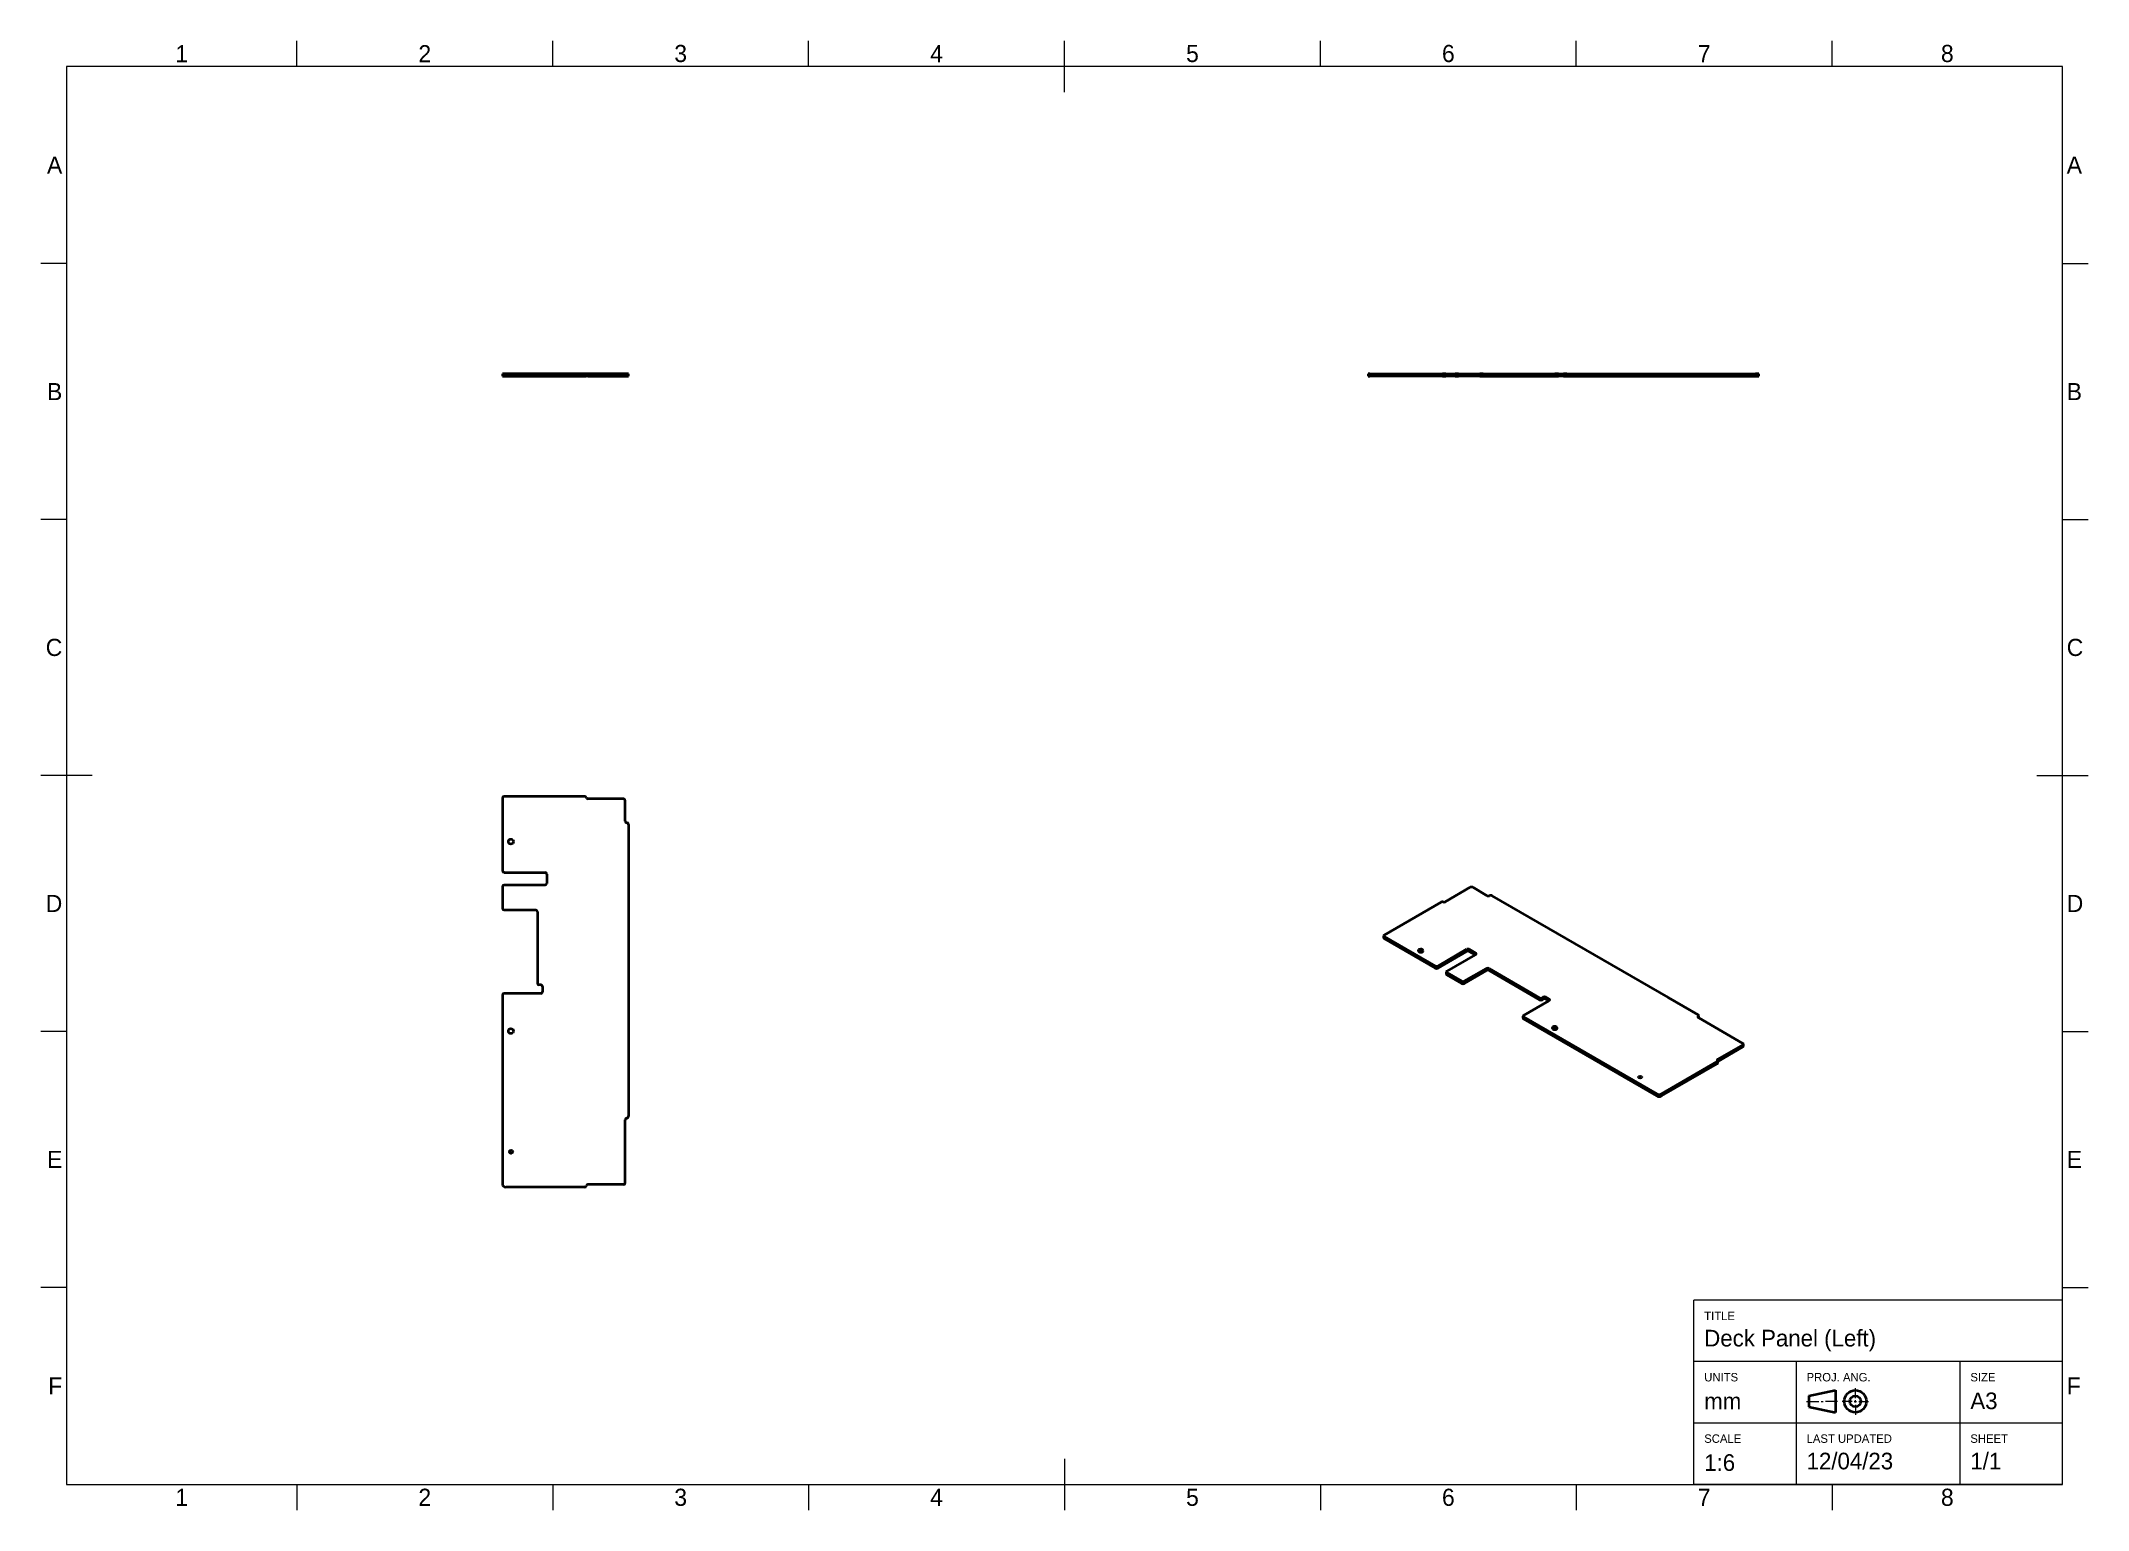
# Model space of a CAD drawing. Header units: millimetres. Extents: x 15 to 415, y 5 to 292.
import ezdxf

# ---------------------------------------------------------------- set-up
doc = ezdxf.new("R2010")
doc.units = ezdxf.units.MM
doc.layers.add('Border', color=7, linetype='Continuous')
doc.layers.add('Geometries', color=7, linetype='Continuous')
doc.styles.add('Shapr0', font='txt', dxfattribs={"height": 3.3495})
doc.styles.add('Shapr10', font='txt', dxfattribs={"height": 3.3495})
doc.styles.add('Shapr11', font='txt', dxfattribs={"height": 3.3495})
doc.styles.add('Shapr12', font='txt', dxfattribs={"height": 3.3495})
doc.styles.add('Shapr13', font='txt', dxfattribs={"height": 3.3495})
doc.styles.add('Shapr14', font='txt', dxfattribs={"height": 3.3495})
doc.styles.add('Shapr2', font='txt', dxfattribs={"height": 3.3495})
doc.styles.add('Shapr3', font='txt', dxfattribs={"height": 3.3495})
doc.styles.add('Shapr4', font='txt', dxfattribs={"height": 3.3495})
doc.styles.add('Shapr5', font='txt', dxfattribs={"height": 3.3495})
doc.styles.add('Shapr6', font='txt', dxfattribs={"height": 3.3495})
doc.styles.add('Shapr7', font='txt', dxfattribs={"height": 3.3495})
doc.styles.add('Shapr8', font='txt', dxfattribs={"height": 3.3495})
doc.styles.add('Shapr9', font='txt', dxfattribs={"height": 3.3495})

# ---------------------------------------------------------------- blocks, each defined once
blk = doc.blocks.new('*U2')
at = {"layer": 'Border', "linetype": 'Continuous', "lineweight": 15}
for p, q in [((410, 46), (338, 46)), ((338, 10), (338, 46)), ((410, 10), (410, 46)), ((410, 34), (338, 34)), ((358, 10), (358, 34)), ((390, 10), (390, 34)), ((369.53, 26.88), (369.53, 28.83)), ((360, 26.23), (362.38, 26.23)), ((362.82, 26.23), (363.25, 26.23)), ((366.07, 26.23), (363.68, 26.23)), ((368.88, 26.23), (366.93, 26.23)), ((369.32, 26.23), (369.75, 26.23)), ((369.53, 26.02), (369.53, 26.45)), ((369.53, 25.58), (369.53, 23.63)), ((370.18, 26.23), (372.13, 26.23)), ((410, 22), (338, 22)), ((410, 10), (338, 10))]:
    blk.add_line(p, q, dxfattribs=at)
at = {"layer": 'Border', "linetype": 'Continuous', "lineweight": 40}
for p, q in [((360.43, 27.32), (365.63, 28.4)), ((365.63, 28.4), (365.63, 24.07)), ((360.43, 27.32), (360.43, 25.15)), ((360.43, 25.15), (365.63, 24.07))]:
    blk.add_line(p, q, dxfattribs=at)
for radius in [2.17, 1.08]:
    blk.add_circle((369.53, 26.23), radius, dxfattribs=at)

msp = doc.modelspace()

# ---------------------------------------------------------------- linework, layer by layer
at = {"layer": 'Border', "linetype": 'Continuous', "lineweight": 15}
for p, q in [((65, 287), (65, 292)), ((115, 287), (115, 292)), ((165, 287), (165, 292)), ((215, 282), (215, 292)), ((265, 287), (265, 292)), ((315, 287), (315, 292)), ((365, 287), (365, 292)), ((410, 287), (20, 287)), ((20, 287), (20, 10)), ((410, 10), (410, 287)), ((20, 248.5), (15, 248.5)), ((410, 248.5), (415, 248.5)), ((20, 198.5), (15, 198.5)), ((410, 198.5), (415, 198.5)), ((25, 148.5), (15, 148.5)), ((405, 148.5), (415, 148.5)), ((20, 98.5), (15, 98.5)), ((410, 98.5), (415, 98.5)), ((20, 48.5), (15, 48.5)), ((410, 48.5), (415, 48.5)), ((215, 15), (215, 5)), ((20, 10), (410, 10)), ((65, 10), (65, 5)), ((115, 10), (115, 5)), ((165, 10), (165, 5)), ((265, 10), (265, 5)), ((315, 10), (315, 5)), ((365, 10), (365, 5))]:
    msp.add_line(p, q, dxfattribs=at)
at = {"layer": 'Geometries', "linetype": 'Continuous', "lineweight": 40}
for p, q in [((105.17, 227), (105.17, 226.5)), ((105.83, 227), (105.17, 227)), ((105.17, 226.5), (105.83, 226.5)), ((105.83, 226.5), (105.83, 227)), ((121.24, 227), (105.83, 227)), ((105.83, 226.5), (121.24, 226.5)), ((121.24, 227), (121.24, 226.5)), ((121.56, 227), (121.24, 227)), ((121.24, 226.5), (121.56, 226.5)), ((121.56, 227), (121.56, 226.5)), ((121.88, 227), (121.56, 227)), ((121.88, 226.5), (121.56, 226.5)), ((121.88, 226.5), (121.88, 227)), ((128.83, 227), (121.88, 227)), ((121.88, 226.5), (128.83, 226.5)), ((128.83, 227), (128.83, 226.5)), ((129.17, 227), (128.83, 227)), ((128.83, 226.5), (129.17, 226.5)), ((129.17, 226.5), (129.17, 227)), ((129.5, 227), (129.17, 227)), ((129.17, 226.5), (129.5, 226.5)), ((129.5, 227), (129.5, 226.5)), ((129.83, 227), (129.5, 227)), ((129.5, 226.5), (129.83, 226.5)), ((129.83, 226.5), (129.83, 227)), ((274.33, 227), (274.33, 226.5)), ((274.67, 227), (274.33, 227)), ((274.33, 226.5), (274.67, 226.5)), ((274.67, 226.5), (274.67, 227)), ((274.67, 227), (288.83, 227)), ((288.83, 226.5), (274.67, 226.5)), ((289.17, 227), (288.83, 227)), ((288.83, 227), (288.83, 226.5)), ((288.83, 226.5), (289.17, 226.5)), ((289.5, 227), (289.17, 227)), ((289.17, 226.5), (289.17, 227)), ((289.17, 226.5), (289.5, 226.5)), ((289.5, 227), (291.33, 227)), ((289.5, 226.5), (289.5, 227)), ((291.33, 226.5), (289.5, 226.5)), ((291.33, 227), (291.33, 226.5)), ((291.67, 227), (291.33, 227)), ((291.33, 226.5), (291.67, 226.5)), ((292, 227), (291.67, 227)), ((291.67, 227), (291.67, 226.5)), ((291.67, 226.5), (292, 226.5)), ((292, 226.5), (292, 227)), ((292, 227), (296.17, 227)), ((296.17, 226.5), (292, 226.5)), ((296.17, 227), (296.17, 226.5)), ((296.5, 227), (296.17, 227)), ((296.17, 226.5), (296.5, 226.5)), ((296.83, 227), (296.5, 227)), ((296.5, 226.5), (296.5, 227)), ((296.5, 226.5), (296.83, 226.5)), ((296.83, 227), (310.83, 227)), ((296.83, 226.5), (296.83, 227)), ((296.83, 226.5), (310.83, 226.5)), ((311.17, 227), (310.83, 227)), ((310.83, 227), (310.83, 226.5)), ((310.83, 226.5), (311.17, 226.5)), ((311.5, 227), (311.17, 227)), ((311.17, 226.5), (311.17, 227)), ((311.17, 226.5), (311.5, 226.5)), ((311.5, 227), (312.5, 227)), ((311.5, 226.5), (311.5, 227)), ((312.5, 226.5), (311.5, 226.5)), ((312.83, 227), (312.5, 227)), ((312.5, 227), (312.5, 226.5)), ((312.5, 226.5), (312.83, 226.5)), ((312.83, 227), (312.83, 226.5)), ((313.17, 227), (312.83, 227)), ((312.83, 226.5), (313.17, 226.5)), ((313.17, 227), (350, 227)), ((313.17, 226.5), (313.17, 227)), ((313.17, 226.5), (350, 226.5)), ((350, 227), (350, 226.5)), ((350.67, 227), (350, 227)), ((350, 226.5), (350.67, 226.5)), ((350.67, 226.5), (350.67, 227)), ((105.17, 144.08), (105.17, 129.92)), ((121.27, 144.42), (105.5, 144.42)), ((128.83, 143.92), (121.91, 143.92)), ((129.16, 139.58), (129.16, 143.58)), ((129.5, 139.25), (129.5, 139.25)), ((129.83, 138.92), (129.83, 90.25)), ((105.5, 129.58), (113.5, 129.58)), ((113.83, 129.25), (113.83, 127.42)), ((105.17, 126.75), (105.17, 122.58)), ((113.5, 127.08), (105.5, 127.08)), ((294.29, 126.66), (289.4, 123.83)), ((297.59, 125.02), (294.76, 126.66)), ((298.06, 125.02), (298.06, 125.02)), ((298.53, 125.02), (332.95, 105.16)), ((105.5, 122.25), (111.67, 122.25)), ((112, 121.92), (112, 107.92)), ((288.59, 123.77), (277.44, 117.34)), ((277.34, 117.2), (277.34, 116.79)), ((277.44, 117.06), (287.46, 111.28)), ((277.44, 116.66), (277.44, 117.06)), ((287.46, 110.87), (277.44, 116.66)), ((287.93, 111.28), (293.58, 114.55)), ((293.58, 114.14), (287.93, 110.87)), ((295.23, 113.46), (289.7, 110.26)), ((293.58, 114.55), (293.58, 114.14)), ((294.06, 114.55), (295.35, 113.8)), ((294.06, 114.14), (294.06, 114.55)), ((295.23, 113.46), (294.06, 114.14)), ((295.35, 113.53), (295.23, 113.46)), ((295.35, 113.8), (295.35, 113.53)), ((287.46, 111.28), (287.46, 110.87)), ((287.93, 110.87), (287.93, 111.28)), ((289.6, 110.12), (289.6, 109.71)), ((289.7, 109.99), (292.64, 108.29)), ((289.7, 109.58), (289.7, 109.99)), ((292.64, 107.88), (289.7, 109.58)), ((292.64, 108.29), (292.64, 107.88)), ((293.11, 108.29), (297.47, 110.8)), ((297.47, 110.4), (293.11, 107.88)), ((293.11, 107.88), (293.11, 108.29)), ((297.47, 110.8), (297.47, 110.4)), ((297.95, 110.8), (307.84, 105.09)), ((297.95, 110.4), (297.95, 110.8)), ((297.95, 110.4), (307.84, 104.68)), ((105.17, 105.58), (105.17, 68.75)), ((112.67, 105.92), (105.5, 105.92)), ((112.67, 107.58), (112.33, 107.58)), ((113, 107.25), (113, 106.25)), ((309.61, 104.48), (304.66, 101.62)), ((307.84, 105.09), (307.84, 104.68)), ((308.55, 105.22), (308.32, 105.09)), ((308.32, 104.68), (308.32, 105.09)), ((308.32, 104.68), (308.55, 104.82)), ((308.55, 105.22), (308.55, 104.82)), ((309.02, 105.22), (309.73, 104.82)), ((309.02, 104.82), (309.02, 105.22)), ((309.61, 104.48), (309.02, 104.82)), ((309.73, 104.54), (309.61, 104.48)), ((309.73, 104.82), (309.73, 104.54)), ((332.95, 105.16), (338.84, 101.75)), ((304.57, 101.48), (304.57, 101.07)), ((304.66, 101.35), (330.71, 86.31)), ((304.66, 100.94), (304.66, 101.35)), ((304.66, 100.94), (330.71, 85.9)), ((338.84, 101.48), (338.84, 101.21)), ((338.93, 101.16), (338.84, 101.21)), ((347.56, 96.17), (338.93, 101.16)), ((338.94, 101.21), (338.94, 101.62)), ((347.66, 95.63), (347.66, 96.04)), ((342.54, 92.6), (331.65, 86.31)), ((331.65, 85.9), (342.54, 92.19)), ((342.54, 92.6), (342.54, 92.19)), ((342.64, 92.65), (342.64, 92.73)), ((342.64, 92.32), (342.64, 92.65)), ((347.56, 95.9), (342.65, 93.06)), ((342.65, 92.66), (347.56, 95.49)), ((342.65, 92.66), (342.65, 93.06)), ((347.56, 95.9), (347.56, 95.49)), ((129.83, 90.25), (129.83, 81.92)), ((330.71, 86.31), (330.71, 85.9)), ((331.65, 85.9), (331.65, 86.31)), ((129.17, 68.92), (129.17, 81.25)), ((121.24, 68.08), (105.83, 68.08)), ((128.83, 68.58), (121.88, 68.58))]:
    msp.add_line(p, q, dxfattribs=at)
for centre, radius in [((106.83, 135.58), 0.5), ((106.83, 98.58), 0.5), ((106.87, 75), 0.333)]:
    msp.add_circle(centre, radius, dxfattribs=at)
for centre, radius, start, end in [((105.5, 144.08), 0.333, 90, 180), ((121.27, 144.08), 0.333, 14.4775, 90), ((121.91, 144.25), 0.333, 194.4775, 270), ((128.83, 143.58), 0.333, 0, 90), ((129.5, 139.58), 0.333, 180, 270), ((129.5, 138.92), 0.333, 360, 90), ((105.5, 129.92), 0.333, 180, 270), ((113.5, 129.25), 0.333, 0, 90), ((105.5, 126.75), 0.333, 90, 180), ((113.5, 127.42), 0.333, 270, 0), ((105.5, 122.58), 0.333, 180, 270), ((111.67, 121.92), 0.333, 0, 90), ((105.5, 105.58), 0.333, 90, 180), ((112.33, 107.92), 0.333, 180, 270), ((112.67, 107.25), 0.333, 0, 90), ((112.67, 106.25), 0.333, 270, 0), ((129.5, 81.25), 0.333, 90, 180), ((129.5, 81.92), 0.333, 270, 0), ((105.83, 68.75), 0.667, 180, 270), ((121.24, 68.42), 0.333, 270, 345.5225), ((121.88, 68.25), 0.333, 90, 165.5225), ((128.83, 68.92), 0.333, 270, 0)]:
    msp.add_arc(centre, radius, start, end, dxfattribs=at)
for centre, major_axis, start_param, end_param in [((294.53, 126.52), (0.333, 0), 0.785398, 2.356194), ((297.83, 125.16), (-0.333, 0), 0.785398, 2.356194), ((298.3, 124.89), (0.333, 0), 0.785398, 2.356194), ((288.82, 123.64), (0.333, 0), 1.038078, 2.356194), ((289.16, 123.97), (-0.333, 0), 1.038078, 2.356194), ((277.68, 117.2), (0.333, 0), 2.356194, 3.141593), ((277.68, 117.2), (0.333, 0), 3.141593, 3.926991), ((277.68, 116.79), (-0.333, 0), 0, 0.785398), ((284.63, 114.27), (0.5, 0), 6.283185, 10.210176), ((284.63, 113.87), (-0.5, 0), 3.926991, 5.497787), ((284.63, 114.27), (0.5, 0), 3.926991, 5.497787), ((284.63, 114.27), (0.5, 0), 5.497787, 6.283185), ((293.82, 114.41), (-0.333, 0), 3.926991, 5.497787), ((293.82, 114), (0.333, 0), 0.785398, 2.356194), ((295.12, 113.66), (-0.333, 0), 2.356194, 3.926991), ((287.69, 111.42), (0.333, 0), 3.926991, 5.497787), ((287.69, 111.01), (-0.333, 0), 0.785398, 2.356194), ((289.93, 110.12), (0.333, 0), 2.356194, 3.141593), ((289.93, 110.12), (0.333, 0), 3.141593, 3.926991), ((289.93, 109.71), (-0.333, 0), 0, 0.785398), ((292.88, 108.42), (0.333, 0), 3.926991, 5.497787), ((297.71, 110.67), (-0.333, 0), 3.926991, 5.497787), ((297.71, 110.26), (0.333, 0), 0.785398, 2.356194), ((292.88, 108.01), (-0.333, 0), 0.785398, 2.356194), ((308.08, 105.22), (0.333, 0), 3.926991, 5.497787), ((308.08, 104.82), (-0.333, 0), 0.785398, 2.356194), ((308.79, 105.09), (-0.333, 0), 3.926991, 5.497787), ((308.79, 104.68), (0.333, 0), 0.785398, 2.356194), ((309.49, 104.68), (-0.333, 0), 2.356194, 3.926991), ((304.9, 101.48), (0.333, 0), 2.356194, 3.141593), ((304.9, 101.48), (0.333, 0), 3.141593, 3.926991), ((304.9, 101.07), (-0.333, 0), 0, 0.785398), ((339.08, 101.35), (-0.333, 0), 5.497787, 7.068583), ((338.6, 101.62), (0.333, 0), 6.283185, 7.068583), ((338.6, 101.62), (0.333, 0), 5.497787, 6.283185), ((338.6, 101.21), (-0.333, 0), 2.879793, 3.141593), ((310.79, 99.17), (0.5, 0), 6.283185, 10.210176), ((310.79, 98.76), (-0.5, 0), 3.926991, 5.497787), ((310.79, 99.17), (0.5, 0), 3.926991, 5.497787), ((310.79, 99.17), (0.5, 0), 5.497787, 6.283185), ((347.32, 96.04), (0.333, 0), 6.283185, 7.068583), ((347.32, 96.04), (0.333, 0), 5.497787, 6.283185), ((342.88, 92.93), (-0.333, 0), 5.497787, 6.815903), ((342.31, 92.73), (0.333, 0), 5.497787, 6.283185), ((342.31, 92.32), (-0.333, 0), 2.356194, 3.141593), ((342.31, 92.73), (0.333, 0), 0, 0.532718), ((342.88, 92.52), (-0.333, 0), 5.497787, 5.520321), ((347.32, 95.63), (-0.333, 0), 2.356194, 3.141593), ((331.18, 86.58), (0.667, 0), 3.926991, 5.497787), ((331.18, 86.17), (-0.667, 0), 0.785398, 2.356194)]:
    msp.add_ellipse(centre, major_axis=major_axis, ratio=0.57735, start_param=start_param, end_param=end_param, dxfattribs=at)
msp.add_ellipse((327.49, 89.55), major_axis=(0.333, 0), ratio=0.57735, dxfattribs=at)

# ---------------------------------------------------------------- block references
msp.add_blockref('*U2', (0, 0))

# ---------------------------------------------------------------- texts
at = {"layer": 'Border', "linetype": 'Continuous', "lineweight": 15, "char_height": 3.35, "width": 3.3495, "style": 'Shapr0'}
for s, insert, attachment_point in [('1', (42.5, 287.83), 8), ('2', (90, 287.83), 8), ('3', (140, 287.83), 8), ('4', (190, 287.83), 8), ('5', (240, 287.83), 8), ('6', (290, 287.83), 8), ('7', (340, 287.83), 8), ('8', (387.5, 287.83), 8), ('A', (19.17, 267.75), 6), ('A', (410.83, 267.75), 4), ('B', (19.17, 223.5), 6), ('B', (410.83, 223.5), 4), ('C', (19.17, 173.5), 6), ('C', (410.83, 173.5), 4), ('D', (19.17, 123.5), 6), ('D', (410.83, 123.5), 4), ('E', (19.17, 73.5), 6), ('E', (410.83, 73.5), 4), ('F', (19.17, 29.25), 6), ('F', (410.83, 29.25), 4), ('1', (42.5, 9.17), 2), ('2', (90, 9.17), 2), ('3', (140, 9.17), 2), ('4', (190, 9.17), 2), ('5', (240, 9.17), 2), ('6', (290, 9.17), 2), ('7', (340, 9.17), 2), ('8', (387.5, 9.17), 2)]:
    msp.add_mtext(s, dxfattribs=dict(at, insert=insert, attachment_point=attachment_point))
at = {"layer": 'Border', "linetype": 'Continuous', "lineweight": 15, "attachment_point": 1}
for s, insert, char_height, style in [('TITLE', (340, 43.75), 1.65, 'Shapr2'), ('Deck Panel (Left)', (340, 40.21), 3.25, 'Shapr3'), ('UNITS', (340, 31.78), 1.65, 'Shapr4'), ('PROJ. ANG.', (360, 31.78), 1.65, 'Shapr7'), ('A3', (392, 27.96), 3.25, 'Shapr9'), ('SIZE', (392, 31.78), 1.65, 'Shapr8'), ('mm', (340, 27.9), 3.25, 'Shapr5'), ('SCALE', (340, 19.78), 1.65, 'Shapr6'), ('LAST UPDATED', (360, 19.78), 1.65, 'Shapr11'), ('12/04/23', (360, 16.2), 3.25, 'Shapr12'), ('SHEET', (392, 19.78), 1.65, 'Shapr13'), ('1/1', (392, 16.2), 3.25, 'Shapr14'), ('1:6', (340, 15.9), 3.25, 'Shapr10')]:
    msp.add_mtext(s, dxfattribs=dict(at, insert=insert, char_height=char_height, style=style))

doc.saveas('drawing.dxf')
